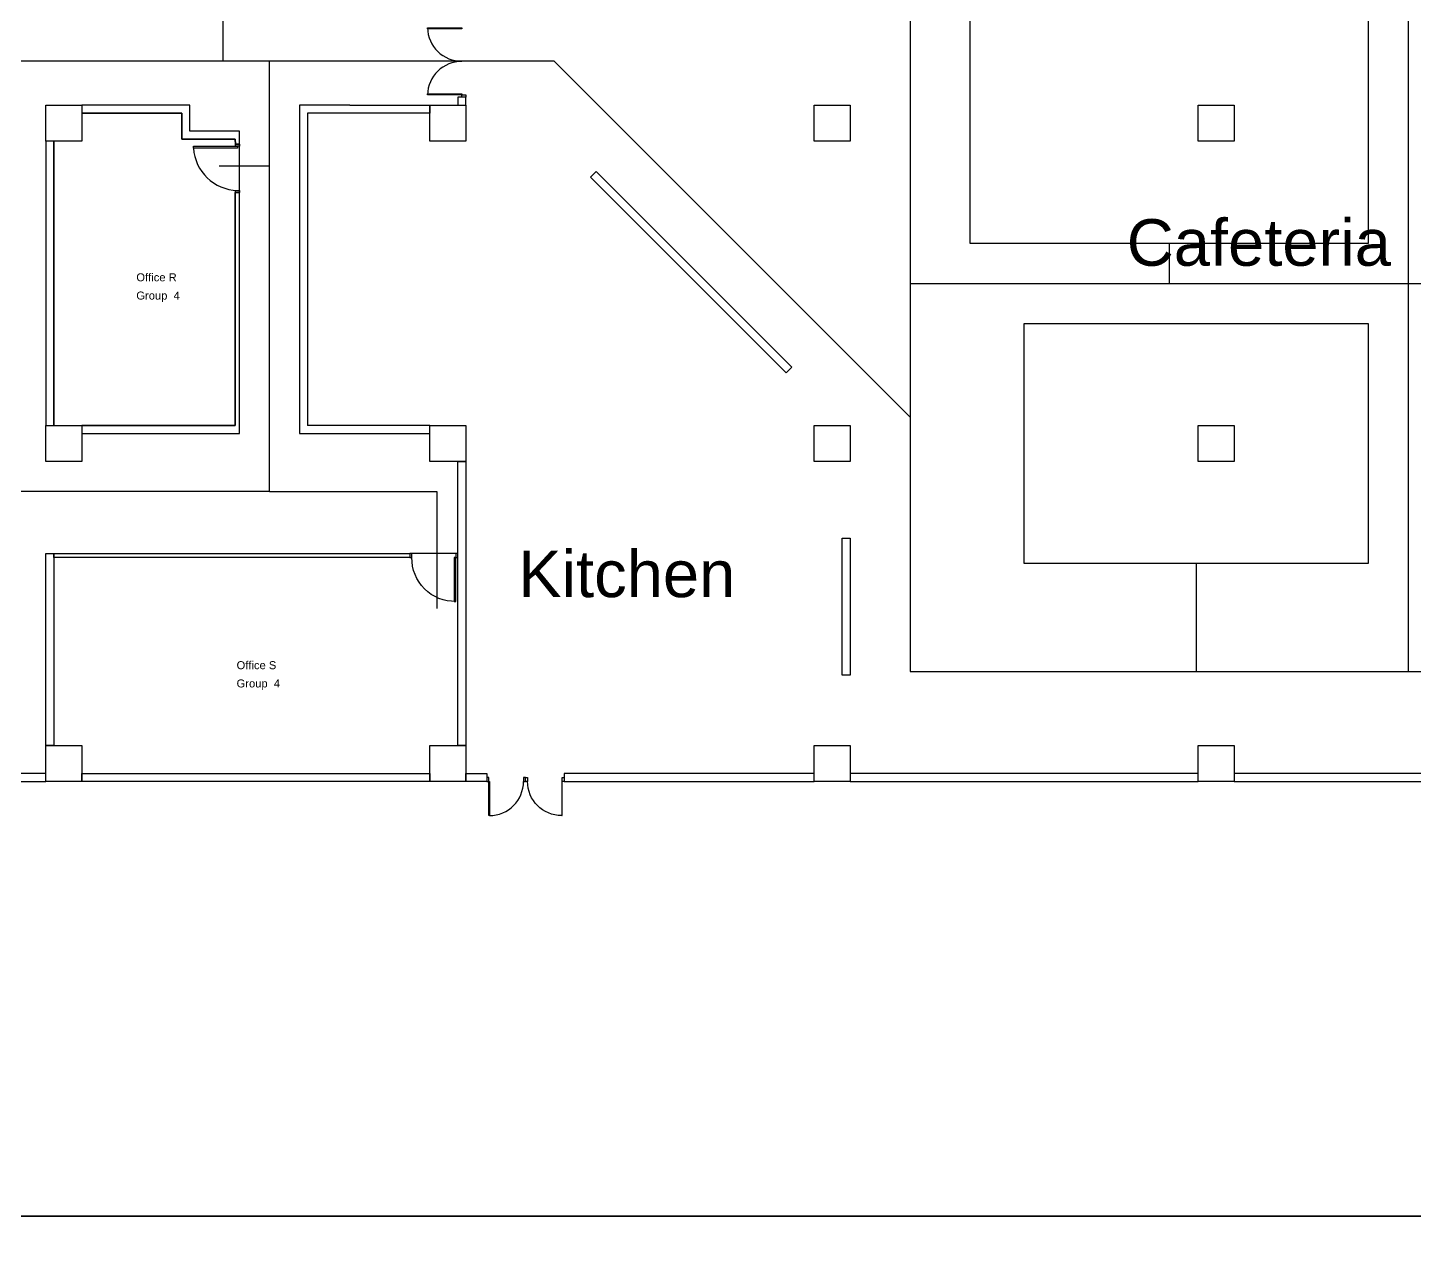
# Model space of a CAD drawing. Header units: centimetres. Extents: x -2363 to 10982, y -15317 to 6533.
# Drawn here: x 5130 to 8594, y 960 to 4041 of the extents above; entities that cross this region are included whole.
import ezdxf

# ---------------------------------------------------------------- set-up
doc = ezdxf.new("R2010")
doc.units = ezdxf.units.CM
doc.header["$MEASUREMENT"] = 0
for name, color, linetype in [('00_Coffee', 5, 'Continuous'), ('00_Offices', 50, 'Continuous'), ('00_Walls', 6, 'Continuous'), ('01_Doors', 4, 'Continuous'), ('01_Legends', 1, 'Continuous'), ('01_Space_Partitions', 191, 'Continuous'), ('02_Path', 3, 'Continuous')]:
    doc.layers.add(name, color=color, linetype=linetype)
doc.styles.add('CHINA', font='QTXT', dxfattribs={"bigfont": 'AE.SHX'})

# ---------------------------------------------------------------- blocks, each defined once
blk = doc.blocks.new('A$Cdecb4578')
at = {"layer": '01_Doors'}
for points in [[(0, 115), (110, 115), (110, 110.6), (0, 110.6)], [(110, 120), (120, 120), (120, 115), (110, 115)], [(110, 5), (120, 5), (120, 0), (110, 0)]]:
    blk.add_lwpolyline(points, close=True, dxfattribs=at)
blk.add_arc((107.8, 112.8), 107.8, 178.8309, 271.1691, dxfattribs=at)
blk = doc.blocks.new('A$Ceff24fad')
at = {"layer": '01_Doors'}
for points in [[(85.3, 91.8), (85.3, 90.3), (0, 90.3), (0, 91.8)], [(85.3, 91.8), (95.5, 91.8), (95.5, 96.8), (85.3, 96.8)], [(85.3, 0), (95.5, 0), (95.5, 5), (85.3, 5)]]:
    blk.add_lwpolyline(points, close=True, dxfattribs=at)
blk.add_arc((85.3, 90.3), 85.3, 180, 270, dxfattribs=at)
blk = doc.blocks.new('A$C7880fce2')
at = {"layer": '02_Path'}
for p, q in [((580.4, 2848.5), (580.5, 2570)), ((2459.5, 2570), (2459.4, 2849.5)), ((3412, 0), (3412, 2850)), ((3412, 2570), (580.5, 2570)), ((889.5, 2570), (889.5, 0)), ((2134.5, 2570), (2134.5, 0)), ((3094.5, 2570), (3094.5, 321.3)), ((889.5, 1770), (3094.5, 1770)), ((0, 1525), (889.5, 635.5)), ((1537, 1070), (1537, 970)), ((2614.5, 970), (2614.5, 1070)), ((889.5, 970), (3094.5, 970)), ((2709, 321.3), (2709, 0)), ((3094.5, 321.3), (2709, 321.3)), ((1604.5, 270), (1604.5, 0)), ((889.5, 0), (3412, 0))]:
    blk.add_line(p, q, dxfattribs=at)

msp = doc.modelspace()

# ---------------------------------------------------------------- linework, layer by layer
at = {"layer": '00_Coffee'}
for points in [[(-2362.9, 6533.4), (10982.1, 6533.4), (10982.1, 1070.9), (-2362.9, 1070.9)], [(7484.5, 4102.2), (8479.5, 4102.2), (8479.5, 3502.2), (7484.5, 3502.2)], [(7619.5, 3302.2), (8479.5, 3302.2), (8479.5, 2702.2), (7619.5, 2702.2)], [(-2362.9, 1070.9), (10982.1, 1070.9), (10982.1, -4391.7), (-2362.9, -4391.7)]]:
    msp.add_lwpolyline(points, close=True, dxfattribs=at)
at = {"layer": '00_Offices', "color": 6}
for points in [[(5648.3, 3629.6), (5658.7, 3629.6), (5658.7, 3749.9), (5648.5, 3749.9), (5648.3, 3762.2), (5514.5, 3762.2), (5514.5, 3827.2), (5264.5, 3827.2), (5264.5, 3757.2), (5194.5, 3757.2), (5194.5, 3047.2), (5264.5, 3047.2), (5648.3, 3047.2)], [(6204.5, 2727.2), (6084.5, 2727.2), (6084.5, 2717.2), (5194.5, 2717.2), (5194.5, 2247.2), (5264.5, 2247.2), (5264.5, 2177.2), (6134.5, 2177.2), (6134.5, 2247.2), (6204.5, 2247.2)]]:
    msp.add_lwpolyline(points, close=True, dxfattribs=at)
at = {"layer": '00_Walls'}
for p, q in [((5534.5, 3847.2), (5264.5, 3847.2)), ((5264.5, 3847.2), (5264.5, 3827.2)), ((5534.5, 3782.2), (5534.5, 3847.2)), ((5934.5, 3847.2), (5808.5, 3847.2)), ((5808.5, 3847.2), (5808.5, 3027.2)), ((5934.5, 3847.2), (6134.5, 3847.2)), ((6134.5, 3847.2), (6134.5, 3827.2)), ((5264.5, 3827.2), (5514.5, 3827.2)), ((5514.5, 3827.2), (5514.5, 3762.2)), ((6134.5, 3827.2), (5828.5, 3827.2)), ((5828.5, 3827.2), (5828.5, 3047.2)), ((5658.5, 3782.2), (5534.5, 3782.2)), ((5658.7, 3749.9), (5658.5, 3782.2)), ((5514.5, 3762.2), (5648.3, 3762.2)), ((5648.3, 3762.2), (5648.5, 3749.9)), ((5658.7, 3749.9), (5648.5, 3749.9)), ((6204.5, 3757.2), (6184.5, 3757.2)), ((5658.5, 3629.6), (5648.3, 3629.6)), ((5648.3, 3629.6), (5648.3, 3047.2)), ((5658.5, 3027.2), (5658.5, 3629.6)), ((5648.3, 3047.2), (5264.5, 3047.2)), ((5264.5, 3047.2), (5264.5, 3027.2)), ((5264.5, 3027.2), (5658.5, 3027.2)), ((5808.5, 3027.2), (6134.5, 3027.2)), ((6134.5, 3047.2), (5828.5, 3047.2)), ((6134.5, 3027.2), (6134.5, 3047.2)), ((6134.5, 3027.2), (6134.5, 3027.2)), ((6184.5, 3047.2), (6204.5, 3047.2)), ((5174.5, 2247.2), (5174.5, 2727.2)), ((5174.5, 2727.2), (5194.5, 2727.2)), ((5194.5, 2727.2), (5194.5, 2247.2)), ((5194.5, 2247.2), (5174.5, 2247.2))]:
    msp.add_line(p, q, dxfattribs=at)
for points in [[(5264.5, 3757.2), (5174.5, 3757.2), (5174.5, 3847.2), (5264.5, 3847.2)], [(6224.5, 3757.2), (6134.5, 3757.2), (6134.5, 3847.2), (6224.5, 3847.2)], [(6224.5, 3867.2), (6204.1, 3867.2), (6204.1, 3847.2), (6224.5, 3847.2)], [(7184.5, 3757.2), (7094.5, 3757.2), (7094.5, 3847.2), (7184.5, 3847.2)], [(8144.5, 3757.2), (8054.5, 3757.2), (8054.5, 3847.2), (8144.5, 3847.2)], [(5194.5, 3757.2), (5174.5, 3757.2), (5174.5, 3047.2), (5194.5, 3047.2)], [(5264.5, 2957.2), (5174.5, 2957.2), (5174.5, 3047.2), (5264.5, 3047.2)], [(6224.5, 2957.2), (6134.5, 2957.2), (6134.5, 3047.2), (6224.5, 3047.2)], [(7184.5, 2957.2), (7094.5, 2957.2), (7094.5, 3047.2), (7184.5, 3047.2)], [(8144.5, 2957.2), (8054.5, 2957.2), (8054.5, 3047.2), (8144.5, 3047.2)], [(6224.5, 2247.2), (6204.5, 2247.2), (6204.5, 2957.2), (6224.5, 2957.2)], [(5194.5, 2727.2), (6084.5, 2727.2), (6084.5, 2717.2), (5194.5, 2717.2)], [(5264.5, 2157.2), (5174.5, 2157.2), (5174.5, 2247.2), (5264.5, 2247.2)], [(6224.5, 2157.2), (6134.5, 2157.2), (6134.5, 2247.2), (6224.5, 2247.2)], [(7184.5, 2157.2), (7094.5, 2157.2), (7094.5, 2247.2), (7184.5, 2247.2)], [(8144.5, 2157.2), (8054.5, 2157.2), (8054.5, 2247.2), (8144.5, 2247.2)], [(4994.5, 2157.1), (5174.5, 2157.1), (5174.5, 2177.1), (4994.5, 2177.1)], [(6134.5, 2157.2), (5264.5, 2157.2), (5264.5, 2177.2), (6134.5, 2177.2)], [(6276.7, 2157.2), (6224.5, 2157.2), (6224.5, 2177.2), (6276.7, 2177.2)], [(6470.3, 2157.2), (7094.5, 2157.2), (7094.5, 2177.2), (6470.3, 2177.2)], [(7184.5, 2157.2), (8054.5, 2157.2), (8054.5, 2177.2), (7184.5, 2177.2)], [(8144.5, 2157.2), (9014.5, 2157.2), (9014.5, 2177.2), (8144.5, 2177.2)]]:
    msp.add_lwpolyline(points, close=True, dxfattribs=at)
at = {"layer": '01_Doors'}
for points in [[(6128.5, 4041.2), (6214.5, 4041.2), (6214.5, 4038.2), (6128.5, 4038.2)], [(6128.5, 3876.2), (6214.5, 3876.2), (6214.5, 3873.2), (6128.5, 3873.2)], [(6214.5, 3873.2), (6224.5, 3873.2), (6224.5, 3867.2), (6214.5, 3867.2)], [(5543.7, 3744.9), (5653.7, 3744.9), (5653.7, 3740.5), (5543.7, 3740.5)], [(5648.7, 3749.9), (5658.7, 3749.9), (5658.7, 3744.9), (5648.7, 3744.9)], [(5648.5, 3634.6), (5658.5, 3634.6), (5658.5, 3629.6), (5648.5, 3629.6)]]:
    msp.add_lwpolyline(points, close=True, dxfattribs=at)
for centre, radius, start, end in [((6214.2, 4042.9), 85.7, 181.1543, 270.1938), ((6214.2, 3871.4), 85.7, 89.8062, 178.8457), ((5655.8, 3746.9), 112.3, 183.3956, 268.8462)]:
    msp.add_arc(centre, radius, start, end, dxfattribs=at)
at = {"layer": '01_Space_Partitions'}
for p, q in [((6535.8, 3667.6), (6549.9, 3681.8)), ((6549.9, 3681.8), (7039.1, 3192.6)), ((6535.8, 3667.6), (7025, 3178.4)), ((7025, 3178.4), (7039.1, 3192.6))]:
    msp.add_line(p, q, dxfattribs=at)
msp.add_lwpolyline([(7164.5, 2765.3), (7184.5, 2765.3), (7184.5, 2422.5), (7164.5, 2422.5)], close=True, dxfattribs=at)
at = {"layer": '02_Path'}
for p, q in [((5617, 4549.7), (5617, 3957.2)), ((6445, 3957.2), (73.8, 3957.2)), ((5733.5, 2881.9), (5733.5, 3957.2)), ((5733.7, 3695.5), (5608.2, 3695.5)), ((5733.5, 2881.9), (5084.5, 2881.9)), ((5733.5, 2881.9), (6152.1, 2881.9)), ((6152.1, 2881.9), (6152.1, 2589.3))]:
    msp.add_line(p, q, dxfattribs=at)

# ---------------------------------------------------------------- block references
at = {"layer": '00_Walls', "xscale": -1, "rotation": 270}
msp.add_blockref('A$Cdecb4578', (6084.5, 2607.1), dxfattribs=at)
at = {"layer": '01_Doors', "rotation": 89.99999999999999}
msp.add_blockref('A$Ceff24fad', (6373.5, 2071.9), dxfattribs=at)
at = {"layer": '01_Doors', "xscale": -1, "rotation": 270}
msp.add_blockref('A$Ceff24fad', (6373.5, 2071.9), dxfattribs=at)
at = {"layer": '02_Path'}
msp.add_blockref('A$C7880fce2', (6445, 2432.2), dxfattribs=at)

# ---------------------------------------------------------------- texts
at = {"layer": '01_Legends', "attachment_point": 1, "style": 'CHINA'}
for s, width, gutter_width, heights, insert, char_height in [('{\\fSansSerif|b0|i0|c2|p2;Cafeteria}', 1516.751, 5.82, [301.7], (7875.9, 3562.6), 116.452), ('{\\fSansSerif|b0|i0|c2|p2;Office R}', 260.494, 1, [51.8], (5400.9, 3427.3), 20), ('{\\fSansSerif|b0|i0|c2|p2;Kitchen}', 1516.751, 5.82, [301.7], (6355.2, 2734.3), 116.452), ('{\\fSansSerif|b0|i0|c2|p2;Office S}', 260.494, 1, [51.8], (5651.4, 2457.8), 20)]:
    msp.add_mtext_dynamic_manual_height_columns(s, width=width, gutter_width=gutter_width, heights=heights, dxfattribs=dict(at, insert=insert, char_height=char_height))
at = {"layer": '01_Legends', "color": 51, "true_color": 0xf8f6b0, "char_height": 20, "attachment_point": 1, "style": 'CHINA'}
for insert in [(5400.9, 3381.7), (5651.4, 2412.2)]:
    msp.add_mtext_dynamic_manual_height_columns('{\\fSansSerif|b0|i0|c2|p2;Group  4}', width=260.494, gutter_width=1, heights=[51.8], dxfattribs=dict(at, insert=insert))

doc.saveas('drawing.dxf')
